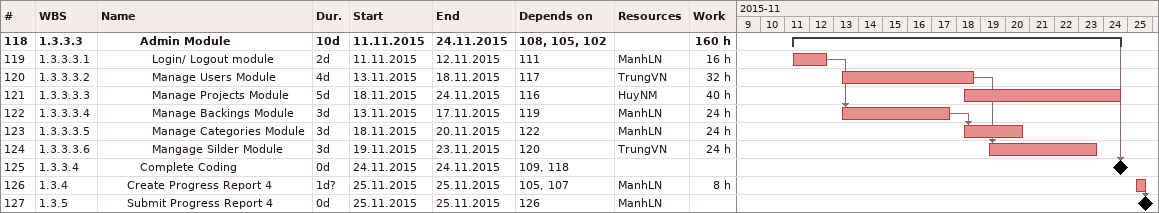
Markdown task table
| ID | WBS | Task | Duration | Start | Finish | Predecessors | Resources | Work (h) |
|---|---|---|---|---|---|---|---|---|
| 118 | 1.3.3.3 | **Admin Module** | 10d | 2015-11-11 | 2015-11-24 | 108, 105, 102 |  | 160 |
| 119 | 1.3.3.3.1 | Login/ Logout module | 2d | 2015-11-11 | 2015-11-12 | 111 | ManhLN | 16 |
| 120 | 1.3.3.3.2 | Manage Users Module | 4d | 2015-11-13 | 2015-11-18 | 117 | TrungVN | 32 |
| 121 | 1.3.3.3.3 | Manage Projects Module | 5d | 2015-11-18 | 2015-11-24 | 116 | HuyNM | 40 |
| 122 | 1.3.3.3.4 | Manage Backings Module | 3d | 2015-11-13 | 2015-11-17 | 119 | ManhLN | 24 |
| 123 | 1.3.3.3.5 | Manage Categories Module | 3d | 2015-11-18 | 2015-11-20 | 122 | ManhLN | 24 |
| 124 | 1.3.3.3.6 | Mangage Silder Module | 3d | 2015-11-19 | 2015-11-23 | 120 | TrungVN | 24 |
| 125 | 1.3.3.4 | Complete Coding | 0d | 2015-11-24 | 2015-11-24 | 109, 118 |  |  |
| 126 | 1.3.4 | Create Progress Report 4 | 1d? | 2015-11-25 | 2015-11-25 | 105, 107 | ManhLN | 8 |
| 127 | 1.3.5 | Submit Progress Report 4 | 0d | 2015-11-25 | 2015-11-25 | 126 | ManhLN |  |
